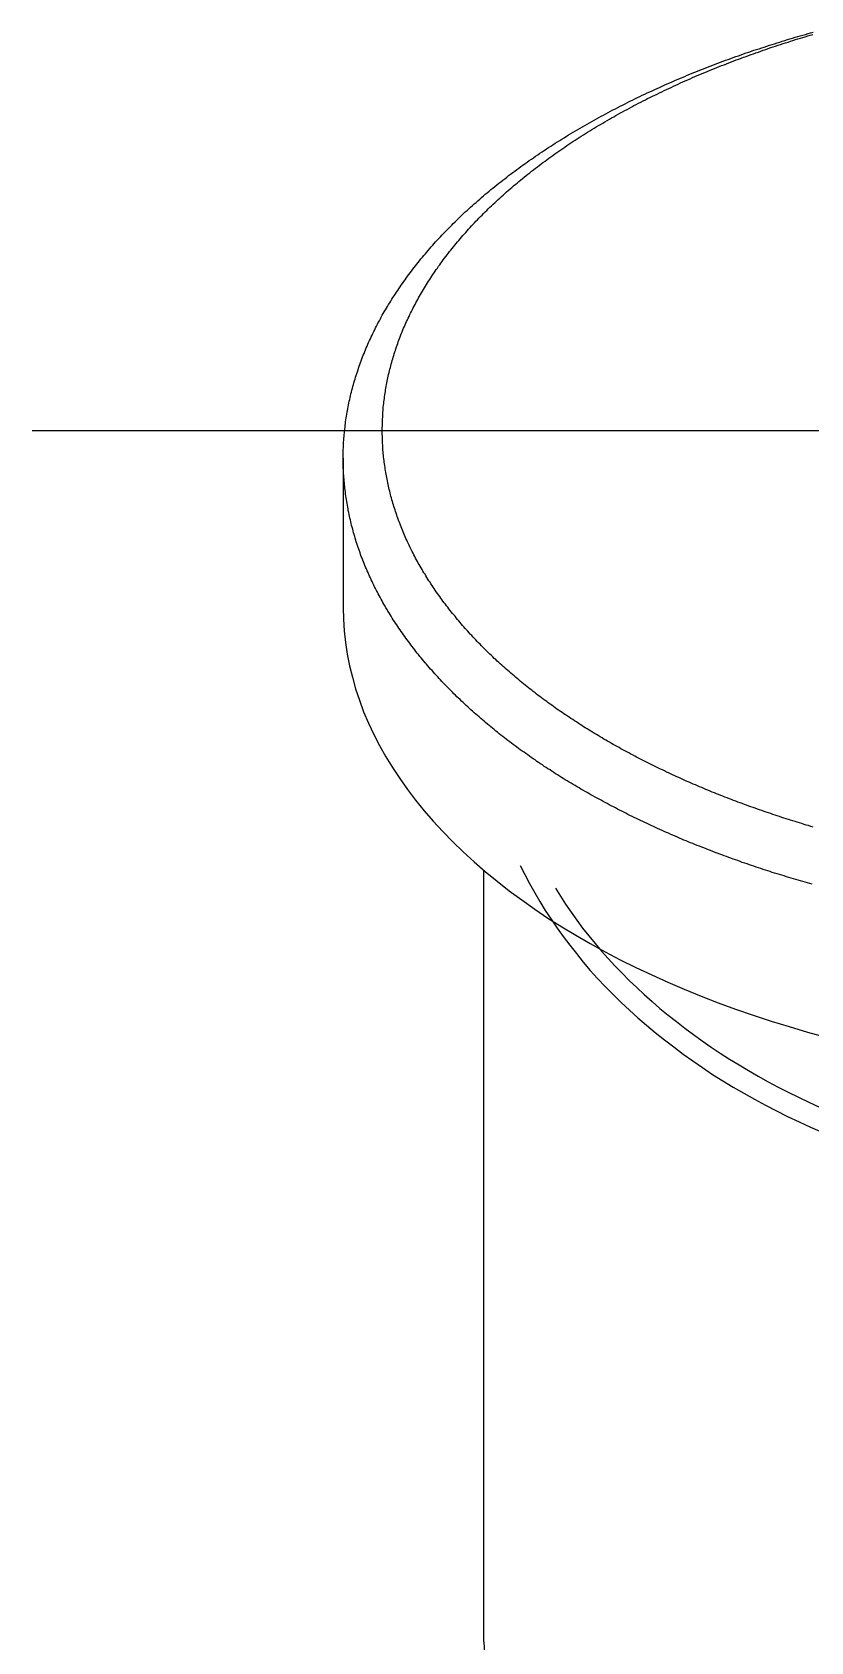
# Model space of a CAD drawing. Extents: x -6.6 to 48.3, y -19.1 to 33.3.
# Drawn here: x 33.54 to 38.53, y 20.64 to 30.94 of the extents above; entities that cross this region are included whole.
import ezdxf

# ---------------------------------------------------------------- set-up
doc = ezdxf.new("R2010")
doc.units = 0
doc.linetypes.add('CENTER', pattern=[50.8, 31.75, -6.35, 6.35, -6.35])
doc.layers.get('0').update_dxf_attribs({"linetype": 'CONTINUOUS'})
doc.layers.add('CENTER', color=1, linetype='CENTER')

msp = doc.modelspace()

# ---------------------------------------------------------------- linework, layer by layer
at = {"color": 7, "linetype": 'CONTINUOUS'}
for p, q in [((35.535, 28.215), (35.535, 27.26)), ((36.435, 20.644), (36.435, 25.579))]:
    msp.add_line(p, q, dxfattribs=at)
at = {"color": 7}
for points in [[(38.538, 25.49, 0), (38.523, 25.494, 0), (38.508, 25.499, 0), (38.492, 25.503, 0), (38.477, 25.507, 0), (38.462, 25.512, 0), (38.447, 25.516, 0), (38.432, 25.521, 0), (38.417, 25.525, 0), (38.402, 25.529, 0), (38.387, 25.534, 0), (38.372, 25.538, 0), (38.357, 25.543, 0), (38.342, 25.548, 0), (38.327, 25.552, 0), (38.312, 25.557, 0), (38.297, 25.562, 0), (38.282, 25.566, 0), (38.268, 25.571, 0), (38.253, 25.576, 0), (38.238, 25.581, 0), (38.223, 25.585, 0), (38.208, 25.59, 0), (38.194, 25.595, 0), (38.179, 25.6, 0), (38.164, 25.605, 0), (38.149, 25.61, 0), (38.135, 25.615, 0), (38.12, 25.62, 0), (38.105, 25.625, 0), (38.09, 25.63, 0), (38.076, 25.635, 0), (38.061, 25.641, 0), (38.047, 25.646, 0), (38.032, 25.651, 0), (38.017, 25.656, 0), (38.003, 25.662, 0), (37.988, 25.667, 0), (37.974, 25.672, 0), (37.959, 25.678, 0), (37.945, 25.683, 0), (37.93, 25.688, 0), (37.916, 25.694, 0), (37.902, 25.699, 0), (37.887, 25.705, 0), (37.873, 25.71, 0), (37.858, 25.716, 0), (37.844, 25.722, 0), (37.83, 25.727, 0), (37.816, 25.733, 0), (37.801, 25.739, 0), (37.787, 25.744, 0), (37.773, 25.75, 0), (37.759, 25.756, 0), (37.744, 25.762, 0), (37.73, 25.768, 0), (37.716, 25.773, 0), (37.702, 25.779, 0), (37.688, 25.785, 0), (37.674, 25.791, 0), (37.66, 25.797, 0), (37.646, 25.803, 0), (37.632, 25.809, 0), (37.618, 25.816, 0), (37.604, 25.822, 0), (37.59, 25.828, 0), (37.576, 25.834, 0), (37.562, 25.84, 0), (37.548, 25.846, 0), (37.535, 25.853, 0), (37.521, 25.859, 0), (37.507, 25.865, 0), (37.493, 25.872, 0), (37.48, 25.878, 0), (37.466, 25.885, 0), (37.453, 25.891, 0), (37.439, 25.898, 0), (37.425, 25.904, 0), (37.412, 25.911, 0), (37.398, 25.917, 0), (37.385, 25.924, 0), (37.371, 25.93, 0), (37.358, 25.937, 0), (37.344, 25.944, 0), (37.331, 25.951, 0), (37.318, 25.957, 0), (37.304, 25.964, 0), (37.291, 25.971, 0), (37.278, 25.978, 0), (37.265, 25.985, 0), (37.251, 25.992, 0), (37.238, 25.998, 0), (37.225, 26.006, 0), (37.212, 26.012, 0), (37.199, 26.02, 0), (37.186, 26.027, 0), (37.173, 26.034, 0), (37.16, 26.041, 0), (37.147, 26.048, 0), (37.134, 26.055, 0), (37.121, 26.062, 0), (37.108, 26.07, 0), (37.096, 26.077, 0), (37.083, 26.084, 0), (37.07, 26.091, 0), (37.057, 26.099, 0), (37.045, 26.106, 0), (37.032, 26.114, 0), (37.019, 26.121, 0), (37.007, 26.129, 0), (36.994, 26.136, 0), (36.982, 26.144, 0), (36.969, 26.151, 0), (36.957, 26.159, 0), (36.944, 26.166, 0), (36.932, 26.174, 0), (36.92, 26.182, 0), (36.907, 26.19, 0), (36.895, 26.197, 0), (36.883, 26.205, 0), (36.871, 26.213, 0), (36.859, 26.221, 0), (36.846, 26.229, 0), (36.834, 26.237, 0), (36.822, 26.244, 0), (36.81, 26.253, 0), (36.798, 26.261, 0), (36.786, 26.268, 0), (36.775, 26.276, 0), (36.763, 26.285, 0), (36.751, 26.293, 0), (36.739, 26.301, 0), (36.727, 26.309, 0), (36.716, 26.317, 0), (36.704, 26.326, 0), (36.693, 26.334, 0), (36.681, 26.342, 0), (36.669, 26.351, 0), (36.658, 26.359, 0), (36.646, 26.367, 0), (36.635, 26.376, 0), (36.624, 26.384, 0), (36.612, 26.393, 0), (36.601, 26.401, 0), (36.59, 26.41, 0), (36.579, 26.418, 0), (36.567, 26.427, 0), (36.556, 26.436, 0), (36.545, 26.444, 0), (36.534, 26.453, 0), (36.523, 26.462, 0), (36.512, 26.47, 0), (36.501, 26.479, 0), (36.49, 26.488, 0), (36.48, 26.497, 0), (36.469, 26.506, 0), (36.458, 26.515, 0), (36.447, 26.524, 0), (36.437, 26.533, 0), (36.426, 26.542, 0), (36.416, 26.551, 0), (36.405, 26.56, 0), (36.395, 26.569, 0), (36.384, 26.578, 0), (36.374, 26.587, 0), (36.364, 26.596, 0), (36.353, 26.606, 0), (36.343, 26.615, 0), (36.333, 26.624, 0), (36.323, 26.634, 0), (36.313, 26.643, 0), (36.303, 26.652, 0), (36.293, 26.662, 0), (36.283, 26.671, 0), (36.273, 26.681, 0), (36.263, 26.69, 0), (36.253, 26.7, 0), (36.243, 26.709, 0), (36.234, 26.719, 0), (36.224, 26.729, 0), (36.215, 26.738, 0), (36.205, 26.748, 0), (36.196, 26.758, 0), (36.186, 26.767, 0), (36.177, 26.777, 0), (36.167, 26.787, 0), (36.158, 26.797, 0), (36.149, 26.807, 0), (36.14, 26.817, 0), (36.131, 26.827, 0), (36.122, 26.837, 0), (36.113, 26.847, 0), (36.104, 26.857, 0), (36.095, 26.867, 0), (36.086, 26.877, 0), (36.077, 26.887, 0), (36.069, 26.897, 0), (36.06, 26.907, 0), (36.051, 26.918, 0), (36.043, 26.928, 0), (36.034, 26.938, 0), (36.026, 26.948, 0), (36.017, 26.959, 0), (36.009, 26.969, 0), (36.001, 26.98, 0), (35.993, 26.99, 0), (35.985, 27, 0), (35.977, 27.011, 0), (35.969, 27.021, 0), (35.961, 27.032, 0), (35.953, 27.043, 0), (35.945, 27.053, 0), (35.937, 27.064, 0), (35.93, 27.074, 0), (35.922, 27.085, 0), (35.914, 27.096, 0), (35.907, 27.106, 0), (35.9, 27.117, 0), (35.892, 27.128, 0), (35.885, 27.139, 0), (35.878, 27.149, 0), (35.87, 27.16, 0), (35.864, 27.171, 0), (35.856, 27.182, 0), (35.849, 27.193, 0), (35.843, 27.204, 0), (35.836, 27.215, 0), (35.829, 27.226, 0), (35.822, 27.237, 0), (35.816, 27.248, 0), (35.809, 27.259, 0), (35.803, 27.27, 0), (35.796, 27.281, 0), (35.79, 27.292, 0), (35.784, 27.303, 0), (35.778, 27.314, 0), (35.772, 27.326, 0), (35.766, 27.337, 0), (35.76, 27.348, 0), (35.754, 27.359, 0), (35.748, 27.37, 0), (35.742, 27.382, 0), (35.736, 27.393, 0), (35.731, 27.404, 0), (35.725, 27.416, 0), (35.72, 27.427, 0), (35.714, 27.438, 0), (35.709, 27.45, 0), (35.704, 27.461, 0), (35.699, 27.472, 0), (35.694, 27.484, 0), (35.689, 27.495, 0), (35.684, 27.507, 0), (35.679, 27.518, 0), (35.674, 27.53, 0), (35.669, 27.541, 0), (35.665, 27.553, 0), (35.66, 27.564, 0), (35.656, 27.576, 0), (35.651, 27.587, 0), (35.647, 27.599, 0), (35.643, 27.61, 0), (35.639, 27.622, 0), (35.635, 27.634, 0), (35.631, 27.645, 0), (35.627, 27.657, 0), (35.623, 27.669, 0), (35.619, 27.68, 0), (35.616, 27.692, 0), (35.612, 27.703, 0), (35.609, 27.715, 0), (35.605, 27.727, 0), (35.602, 27.738, 0), (35.599, 27.75, 0), (35.596, 27.762, 0), (35.592, 27.774, 0), (35.589, 27.785, 0), (35.587, 27.797, 0), (35.584, 27.809, 0), (35.581, 27.821, 0), (35.578, 27.832, 0), (35.576, 27.844, 0), (35.573, 27.856, 0), (35.571, 27.868, 0), (35.568, 27.88, 0), (35.566, 27.891, 0), (35.564, 27.903, 0), (35.562, 27.915, 0), (35.56, 27.927, 0), (35.558, 27.939, 0), (35.556, 27.951, 0), (35.554, 27.962, 0), (35.552, 27.974, 0), (35.551, 27.986, 0), (35.549, 27.998, 0), (35.548, 28.01, 0), (35.546, 28.022, 0), (35.545, 28.034, 0), (35.544, 28.045, 0), (35.543, 28.057, 0), (35.541, 28.069, 0), (35.541, 28.081, 0), (35.54, 28.093, 0), (35.539, 28.105, 0), (35.538, 28.117, 0), (35.538, 28.128, 0), (35.537, 28.14, 0), (35.536, 28.152, 0), (35.536, 28.164, 0), (35.536, 28.176, 0), (35.535, 28.188, 0), (35.535, 28.2, 0), (35.535, 28.212, 0), (35.535, 28.224, 0), (35.535, 28.235, 0), (35.536, 28.247, 0), (35.536, 28.259, 0), (35.536, 28.271, 0), (35.537, 28.283, 0), (35.537, 28.295, 0), (35.538, 28.307, 0), (35.538, 28.319, 0), (35.539, 28.331, 0), (35.54, 28.343, 0), (35.541, 28.354, 0), (35.542, 28.366, 0), (35.543, 28.378, 0), (35.544, 28.39, 0), (35.545, 28.402, 0), (35.547, 28.414, 0), (35.548, 28.426, 0), (35.55, 28.438, 0), (35.551, 28.449, 0), (35.553, 28.461, 0), (35.555, 28.473, 0), (35.557, 28.485, 0), (35.559, 28.497, 0), (35.561, 28.509, 0), (35.563, 28.521, 0), (35.565, 28.532, 0), (35.567, 28.544, 0), (35.569, 28.556, 0), (35.572, 28.568, 0), (35.574, 28.58, 0), (35.577, 28.592, 0), (35.58, 28.604, 0), (35.582, 28.615, 0), (35.585, 28.627, 0), (35.588, 28.639, 0), (35.591, 28.651, 0), (35.594, 28.663, 0), (35.597, 28.674, 0), (35.601, 28.686, 0), (35.604, 28.698, 0), (35.607, 28.71, 0), (35.611, 28.722, 0), (35.614, 28.733, 0), (35.618, 28.745, 0), (35.622, 28.757, 0), (35.626, 28.769, 0), (35.63, 28.78, 0), (35.634, 28.792, 0), (35.638, 28.804, 0), (35.642, 28.816, 0), (35.646, 28.828, 0), (35.65, 28.839, 0), (35.655, 28.851, 0), (35.659, 28.863, 0), (35.664, 28.874, 0), (35.669, 28.886, 0), (35.673, 28.898, 0), (35.678, 28.909, 0), (35.683, 28.921, 0), (35.688, 28.933, 0), (35.693, 28.944, 0), (35.698, 28.956, 0), (35.703, 28.968, 0), (35.709, 28.979, 0), (35.714, 28.991, 0), (35.72, 29.003, 0), (35.725, 29.014, 0), (35.731, 29.026, 0), (35.737, 29.037, 0), (35.742, 29.049, 0), (35.748, 29.06, 0), (35.754, 29.072, 0), (35.76, 29.084, 0), (35.767, 29.095, 0), (35.773, 29.107, 0), (35.779, 29.118, 0), (35.785, 29.13, 0), (35.792, 29.141, 0), (35.798, 29.152, 0), (35.805, 29.164, 0), (35.812, 29.175, 0), (35.819, 29.187, 0), (35.826, 29.198, 0), (35.833, 29.21, 0), (35.84, 29.221, 0), (35.847, 29.232, 0), (35.854, 29.244, 0), (35.861, 29.255, 0), (35.869, 29.267, 0), (35.876, 29.278, 0), (35.884, 29.289, 0), (35.891, 29.3, 0), (35.899, 29.312, 0), (35.907, 29.323, 0), (35.915, 29.334, 0), (35.923, 29.346, 0), (35.931, 29.357, 0), (35.939, 29.368, 0), (35.947, 29.379, 0), (35.955, 29.39, 0), (35.964, 29.401, 0), (35.972, 29.413, 0), (35.98, 29.424, 0), (35.989, 29.435, 0), (35.998, 29.446, 0), (36.007, 29.457, 0), (36.015, 29.468, 0), (36.024, 29.479, 0), (36.033, 29.49, 0), (36.042, 29.501, 0), (36.051, 29.512, 0), (36.061, 29.523, 0), (36.07, 29.534, 0), (36.079, 29.545, 0), (36.089, 29.556, 0), (36.098, 29.567, 0), (36.108, 29.578, 0), (36.118, 29.588, 0), (36.127, 29.599, 0), (36.137, 29.61, 0), (36.147, 29.621, 0), (36.157, 29.631, 0), (36.167, 29.642, 0), (36.178, 29.653, 0), (36.188, 29.664, 0), (36.198, 29.674, 0), (36.209, 29.685, 0), (36.219, 29.696, 0), (36.23, 29.706, 0), (36.24, 29.717, 0), (36.251, 29.727, 0), (36.262, 29.738, 0), (36.273, 29.749, 0), (36.284, 29.759, 0), (36.295, 29.77, 0), (36.306, 29.78, 0), (36.317, 29.791, 0), (36.328, 29.801, 0), (36.34, 29.811, 0), (36.351, 29.822, 0), (36.363, 29.832, 0), (36.374, 29.842, 0), (36.386, 29.852, 0), (36.398, 29.863, 0), (36.409, 29.873, 0), (36.421, 29.883, 0), (36.433, 29.893, 0), (36.445, 29.904, 0), (36.457, 29.914, 0), (36.469, 29.924, 0), (36.481, 29.934, 0), (36.494, 29.944, 0), (36.506, 29.954, 0), (36.519, 29.964, 0), (36.531, 29.974, 0), (36.544, 29.984, 0), (36.556, 29.994, 0), (36.569, 30.003, 0), (36.582, 30.013, 0), (36.594, 30.023, 0), (36.607, 30.033, 0), (36.62, 30.043, 0), (36.633, 30.052, 0), (36.646, 30.062, 0), (36.66, 30.072, 0), (36.673, 30.081, 0), (36.686, 30.091, 0), (36.699, 30.1, 0), (36.713, 30.11, 0), (36.726, 30.119, 0), (36.74, 30.129, 0), (36.753, 30.138, 0), (36.767, 30.148, 0), (36.781, 30.157, 0), (36.794, 30.166, 0), (36.808, 30.175, 0), (36.822, 30.185, 0), (36.836, 30.194, 0), (36.85, 30.203, 0), (36.864, 30.212, 0), (36.878, 30.221, 0), (36.892, 30.23, 0), (36.906, 30.239, 0), (36.921, 30.248, 0), (36.935, 30.257, 0), (36.949, 30.266, 0), (36.964, 30.275, 0), (36.978, 30.284, 0), (36.993, 30.293, 0), (37.007, 30.301, 0), (37.022, 30.31, 0), (37.037, 30.319, 0), (37.051, 30.327, 0), (37.066, 30.336, 0), (37.081, 30.344, 0), (37.096, 30.353, 0), (37.111, 30.361, 0), (37.126, 30.37, 0), (37.141, 30.378, 0), (37.156, 30.386, 0), (37.171, 30.395, 0), (37.186, 30.403, 0), (37.201, 30.411, 0), (37.217, 30.419, 0), (37.232, 30.427, 0), (37.247, 30.436, 0), (37.262, 30.444, 0), (37.278, 30.451, 0), (37.293, 30.459, 0), (37.309, 30.467, 0), (37.324, 30.475, 0), (37.34, 30.483, 0), (37.355, 30.491, 0), (37.371, 30.499, 0), (37.386, 30.506, 0), (37.402, 30.514, 0), (37.418, 30.522, 0), (37.434, 30.529, 0), (37.449, 30.537, 0), (37.465, 30.544, 0), (37.481, 30.552, 0), (37.497, 30.559, 0), (37.513, 30.566, 0), (37.529, 30.574, 0), (37.544, 30.581, 0), (37.56, 30.588, 0), (37.577, 30.595, 0), (37.593, 30.603, 0), (37.609, 30.61, 0), (37.625, 30.617, 0), (37.641, 30.624, 0), (37.657, 30.631, 0), (37.673, 30.638, 0), (37.689, 30.645, 0), (37.705, 30.651, 0), (37.721, 30.658, 0), (37.738, 30.665, 0), (37.754, 30.672, 0), (37.77, 30.678, 0), (37.786, 30.685, 0), (37.803, 30.691, 0), (37.819, 30.698, 0), (37.836, 30.704, 0), (37.852, 30.711, 0), (37.868, 30.717, 0), (37.885, 30.724, 0), (37.901, 30.73, 0), (37.917, 30.736, 0), (37.934, 30.742, 0), (37.95, 30.748, 0), (37.967, 30.755, 0), (37.983, 30.761, 0), (37.999, 30.767, 0), (38.016, 30.773, 0), (38.032, 30.779, 0), (38.049, 30.785, 0), (38.065, 30.79, 0), (38.082, 30.796, 0), (38.098, 30.802, 0), (38.115, 30.808, 0), (38.131, 30.813, 0), (38.148, 30.819, 0), (38.164, 30.825, 0), (38.181, 30.83, 0), (38.197, 30.835, 0), (38.214, 30.841, 0), (38.23, 30.846, 0), (38.247, 30.852, 0), (38.263, 30.857, 0), (38.28, 30.862, 0), (38.297, 30.867, 0), (38.313, 30.873, 0), (38.33, 30.878, 0), (38.346, 30.883, 0), (38.362, 30.888, 0), (38.379, 30.893, 0), (38.395, 30.898, 0), (38.412, 30.903, 0), (38.428, 30.908, 0), (38.445, 30.913, 0), (38.461, 30.917, 0), (38.478, 30.922, 0), (38.494, 30.927, 0), (38.511, 30.932, 0), (38.527, 30.936, 0), (38.544, 30.941, 0)], [(38.543, 25.856, 0), (38.528, 25.86, 0), (38.514, 25.865, 0), (38.499, 25.869, 0), (38.485, 25.873, 0), (38.471, 25.878, 0), (38.456, 25.882, 0), (38.442, 25.887, 0), (38.428, 25.891, 0), (38.413, 25.895, 0), (38.399, 25.9, 0), (38.385, 25.904, 0), (38.371, 25.909, 0), (38.356, 25.913, 0), (38.342, 25.918, 0), (38.328, 25.923, 0), (38.314, 25.927, 0), (38.3, 25.932, 0), (38.286, 25.937, 0), (38.272, 25.942, 0), (38.257, 25.946, 0), (38.243, 25.951, 0), (38.229, 25.956, 0), (38.215, 25.961, 0), (38.201, 25.966, 0), (38.187, 25.971, 0), (38.173, 25.976, 0), (38.159, 25.98, 0), (38.145, 25.985, 0), (38.131, 25.99, 0), (38.117, 25.995, 0), (38.103, 26.001, 0), (38.09, 26.006, 0), (38.076, 26.011, 0), (38.062, 26.016, 0), (38.048, 26.021, 0), (38.034, 26.026, 0), (38.02, 26.032, 0), (38.007, 26.037, 0), (37.993, 26.042, 0), (37.979, 26.047, 0), (37.966, 26.053, 0), (37.952, 26.058, 0), (37.938, 26.064, 0), (37.925, 26.069, 0), (37.911, 26.075, 0), (37.898, 26.08, 0), (37.884, 26.086, 0), (37.87, 26.091, 0), (37.857, 26.097, 0), (37.843, 26.102, 0), (37.83, 26.108, 0), (37.816, 26.114, 0), (37.803, 26.119, 0), (37.79, 26.125, 0), (37.776, 26.131, 0), (37.763, 26.137, 0), (37.75, 26.143, 0), (37.736, 26.148, 0), (37.723, 26.154, 0), (37.71, 26.16, 0), (37.697, 26.166, 0), (37.684, 26.172, 0), (37.67, 26.178, 0), (37.657, 26.184, 0), (37.644, 26.19, 0), (37.631, 26.196, 0), (37.618, 26.202, 0), (37.605, 26.208, 0), (37.592, 26.215, 0), (37.579, 26.221, 0), (37.566, 26.227, 0), (37.553, 26.233, 0), (37.54, 26.239, 0), (37.527, 26.246, 0), (37.515, 26.252, 0), (37.502, 26.259, 0), (37.489, 26.265, 0), (37.476, 26.271, 0), (37.464, 26.278, 0), (37.451, 26.284, 0), (37.438, 26.291, 0), (37.426, 26.297, 0), (37.413, 26.304, 0), (37.401, 26.31, 0), (37.388, 26.317, 0), (37.376, 26.323, 0), (37.363, 26.33, 0), (37.351, 26.337, 0), (37.338, 26.344, 0), (37.326, 26.35, 0), (37.313, 26.357, 0), (37.301, 26.364, 0), (37.289, 26.371, 0), (37.277, 26.378, 0), (37.264, 26.384, 0), (37.252, 26.391, 0), (37.24, 26.398, 0), (37.228, 26.405, 0), (37.216, 26.412, 0), (37.204, 26.419, 0), (37.192, 26.426, 0), (37.18, 26.433, 0), (37.168, 26.441, 0), (37.156, 26.448, 0), (37.144, 26.455, 0), (37.132, 26.462, 0), (37.121, 26.469, 0), (37.109, 26.476, 0), (37.097, 26.484, 0), (37.085, 26.491, 0), (37.074, 26.498, 0), (37.062, 26.506, 0), (37.051, 26.513, 0), (37.039, 26.52, 0), (37.028, 26.528, 0), (37.016, 26.535, 0), (37.005, 26.543, 0), (36.993, 26.55, 0), (36.982, 26.558, 0), (36.971, 26.566, 0), (36.959, 26.573, 0), (36.948, 26.581, 0), (36.937, 26.588, 0), (36.926, 26.596, 0), (36.914, 26.604, 0), (36.903, 26.611, 0), (36.892, 26.619, 0), (36.881, 26.627, 0), (36.87, 26.635, 0), (36.859, 26.643, 0), (36.848, 26.651, 0), (36.838, 26.659, 0), (36.827, 26.666, 0), (36.816, 26.674, 0), (36.805, 26.682, 0), (36.794, 26.691, 0), (36.784, 26.698, 0), (36.773, 26.707, 0), (36.763, 26.715, 0), (36.752, 26.723, 0), (36.742, 26.731, 0), (36.731, 26.739, 0), (36.721, 26.747, 0), (36.71, 26.756, 0), (36.7, 26.764, 0), (36.69, 26.772, 0), (36.679, 26.781, 0), (36.669, 26.789, 0), (36.659, 26.797, 0), (36.649, 26.806, 0), (36.639, 26.814, 0), (36.629, 26.823, 0), (36.619, 26.831, 0), (36.609, 26.84, 0), (36.599, 26.848, 0), (36.589, 26.857, 0), (36.579, 26.866, 0), (36.569, 26.874, 0), (36.56, 26.883, 0), (36.55, 26.892, 0), (36.541, 26.9, 0), (36.531, 26.909, 0), (36.521, 26.918, 0), (36.512, 26.927, 0), (36.502, 26.935, 0), (36.493, 26.944, 0), (36.484, 26.953, 0), (36.474, 26.962, 0), (36.465, 26.971, 0), (36.456, 26.98, 0), (36.447, 26.989, 0), (36.438, 26.998, 0), (36.429, 27.007, 0), (36.42, 27.016, 0), (36.411, 27.025, 0), (36.402, 27.034, 0), (36.393, 27.044, 0), (36.384, 27.053, 0), (36.376, 27.062, 0), (36.367, 27.071, 0), (36.358, 27.081, 0), (36.349, 27.09, 0), (36.341, 27.099, 0), (36.333, 27.108, 0), (36.324, 27.118, 0), (36.316, 27.127, 0), (36.307, 27.137, 0), (36.299, 27.146, 0), (36.291, 27.156, 0), (36.283, 27.165, 0), (36.275, 27.175, 0), (36.267, 27.184, 0), (36.258, 27.194, 0), (36.251, 27.204, 0), (36.243, 27.213, 0), (36.235, 27.223, 0), (36.227, 27.233, 0), (36.219, 27.242, 0), (36.212, 27.252, 0), (36.204, 27.262, 0), (36.197, 27.272, 0), (36.189, 27.282, 0), (36.182, 27.291, 0), (36.174, 27.301, 0), (36.167, 27.311, 0), (36.16, 27.321, 0), (36.153, 27.331, 0), (36.145, 27.341, 0), (36.138, 27.351, 0), (36.131, 27.361, 0), (36.124, 27.371, 0), (36.117, 27.381, 0), (36.111, 27.391, 0), (36.104, 27.401, 0), (36.097, 27.412, 0), (36.091, 27.422, 0), (36.084, 27.432, 0), (36.078, 27.442, 0), (36.071, 27.452, 0), (36.065, 27.462, 0), (36.059, 27.473, 0), (36.052, 27.483, 0), (36.046, 27.493, 0), (36.04, 27.503, 0), (36.034, 27.514, 0), (36.028, 27.524, 0), (36.022, 27.535, 0), (36.016, 27.545, 0), (36.011, 27.555, 0), (36.005, 27.566, 0), (35.999, 27.576, 0), (35.994, 27.587, 0), (35.988, 27.597, 0), (35.983, 27.608, 0), (35.977, 27.618, 0), (35.972, 27.628, 0), (35.967, 27.639, 0), (35.962, 27.649, 0), (35.957, 27.66, 0), (35.952, 27.671, 0), (35.947, 27.681, 0), (35.942, 27.692, 0), (35.937, 27.702, 0), (35.932, 27.713, 0), (35.928, 27.724, 0), (35.923, 27.734, 0), (35.919, 27.745, 0), (35.914, 27.756, 0), (35.91, 27.766, 0), (35.906, 27.777, 0), (35.901, 27.788, 0), (35.897, 27.799, 0), (35.893, 27.809, 0), (35.889, 27.82, 0), (35.885, 27.831, 0), (35.881, 27.842, 0), (35.878, 27.852, 0), (35.874, 27.863, 0), (35.87, 27.874, 0), (35.867, 27.885, 0), (35.863, 27.896, 0), (35.86, 27.906, 0), (35.857, 27.917, 0), (35.853, 27.928, 0), (35.85, 27.939, 0), (35.847, 27.95, 0), (35.844, 27.961, 0), (35.841, 27.972, 0), (35.838, 27.982, 0), (35.836, 27.993, 0), (35.833, 28.004, 0), (35.83, 28.015, 0), (35.828, 28.026, 0), (35.825, 28.037, 0), (35.823, 28.048, 0), (35.82, 28.059, 0), (35.818, 28.07, 0), (35.816, 28.081, 0), (35.814, 28.092, 0), (35.812, 28.103, 0), (35.81, 28.114, 0), (35.808, 28.125, 0), (35.806, 28.136, 0), (35.804, 28.146, 0), (35.803, 28.157, 0), (35.801, 28.169, 0), (35.8, 28.18, 0), (35.798, 28.191, 0), (35.797, 28.201, 0), (35.795, 28.212, 0), (35.794, 28.224, 0), (35.793, 28.235, 0), (35.792, 28.245, 0), (35.791, 28.256, 0), (35.79, 28.267, 0), (35.789, 28.279, 0), (35.789, 28.29, 0), (35.788, 28.3, 0), (35.787, 28.312, 0), (35.787, 28.323, 0), (35.786, 28.334, 0), (35.786, 28.345, 0), (35.786, 28.356, 0), (35.785, 28.367, 0), (35.785, 28.378, 0), (35.785, 28.389, 0), (35.785, 28.4, 0), (35.785, 28.411, 0), (35.786, 28.422, 0), (35.786, 28.433, 0), (35.786, 28.444, 0), (35.786, 28.455, 0), (35.787, 28.466, 0), (35.788, 28.477, 0), (35.788, 28.488, 0), (35.789, 28.499, 0), (35.79, 28.51, 0), (35.791, 28.521, 0), (35.791, 28.532, 0), (35.792, 28.543, 0), (35.794, 28.554, 0), (35.795, 28.565, 0), (35.796, 28.576, 0), (35.797, 28.587, 0), (35.799, 28.598, 0), (35.8, 28.609, 0), (35.802, 28.62, 0), (35.803, 28.631, 0), (35.805, 28.642, 0), (35.807, 28.653, 0), (35.809, 28.664, 0), (35.811, 28.675, 0), (35.813, 28.686, 0), (35.815, 28.697, 0), (35.817, 28.708, 0), (35.819, 28.719, 0), (35.822, 28.73, 0), (35.824, 28.741, 0), (35.826, 28.752, 0), (35.829, 28.763, 0), (35.832, 28.774, 0), (35.834, 28.785, 0), (35.837, 28.796, 0), (35.84, 28.807, 0), (35.843, 28.818, 0), (35.846, 28.829, 0), (35.849, 28.84, 0), (35.852, 28.851, 0), (35.855, 28.862, 0), (35.859, 28.873, 0), (35.862, 28.884, 0), (35.866, 28.895, 0), (35.869, 28.905, 0), (35.873, 28.916, 0), (35.877, 28.927, 0), (35.88, 28.938, 0), (35.884, 28.949, 0), (35.888, 28.96, 0), (35.892, 28.971, 0), (35.896, 28.982, 0), (35.9, 28.993, 0), (35.905, 29.004, 0), (35.909, 29.015, 0), (35.913, 29.025, 0), (35.918, 29.036, 0), (35.922, 29.047, 0), (35.927, 29.058, 0), (35.932, 29.069, 0), (35.937, 29.08, 0), (35.941, 29.09, 0), (35.946, 29.101, 0), (35.952, 29.112, 0), (35.957, 29.123, 0), (35.962, 29.134, 0), (35.967, 29.144, 0), (35.972, 29.155, 0), (35.978, 29.166, 0), (35.983, 29.177, 0), (35.989, 29.188, 0), (35.995, 29.198, 0), (36, 29.209, 0), (36.006, 29.22, 0), (36.012, 29.23, 0), (36.018, 29.241, 0), (36.024, 29.252, 0), (36.03, 29.263, 0), (36.036, 29.273, 0), (36.042, 29.284, 0), (36.049, 29.295, 0), (36.055, 29.305, 0), (36.062, 29.316, 0), (36.068, 29.327, 0), (36.075, 29.337, 0), (36.082, 29.348, 0), (36.089, 29.358, 0), (36.096, 29.369, 0), (36.102, 29.38, 0), (36.109, 29.39, 0), (36.117, 29.401, 0), (36.124, 29.411, 0), (36.131, 29.422, 0), (36.139, 29.432, 0), (36.146, 29.443, 0), (36.153, 29.453, 0), (36.161, 29.464, 0), (36.169, 29.474, 0), (36.176, 29.485, 0), (36.184, 29.495, 0), (36.192, 29.506, 0), (36.2, 29.516, 0), (36.208, 29.526, 0), (36.216, 29.537, 0), (36.224, 29.547, 0), (36.233, 29.558, 0), (36.241, 29.568, 0), (36.249, 29.578, 0), (36.258, 29.588, 0), (36.267, 29.599, 0), (36.275, 29.609, 0), (36.284, 29.619, 0), (36.293, 29.63, 0), (36.302, 29.64, 0), (36.311, 29.65, 0), (36.32, 29.66, 0), (36.329, 29.67, 0), (36.338, 29.68, 0), (36.347, 29.691, 0), (36.356, 29.701, 0), (36.366, 29.711, 0), (36.375, 29.721, 0), (36.385, 29.731, 0), (36.395, 29.741, 0), (36.404, 29.751, 0), (36.414, 29.761, 0), (36.424, 29.771, 0), (36.434, 29.781, 0), (36.444, 29.791, 0), (36.454, 29.801, 0), (36.464, 29.811, 0), (36.474, 29.821, 0), (36.485, 29.831, 0), (36.495, 29.84, 0), (36.505, 29.85, 0), (36.516, 29.86, 0), (36.527, 29.87, 0), (36.537, 29.88, 0), (36.548, 29.89, 0), (36.559, 29.899, 0), (36.57, 29.909, 0), (36.581, 29.919, 0), (36.592, 29.928, 0), (36.603, 29.938, 0), (36.614, 29.948, 0), (36.625, 29.957, 0), (36.637, 29.967, 0), (36.648, 29.976, 0), (36.659, 29.986, 0), (36.671, 29.995, 0), (36.682, 30.005, 0), (36.694, 30.014, 0), (36.706, 30.024, 0), (36.718, 30.033, 0), (36.73, 30.042, 0), (36.741, 30.052, 0), (36.753, 30.061, 0), (36.766, 30.07, 0), (36.778, 30.08, 0), (36.79, 30.089, 0), (36.802, 30.098, 0), (36.814, 30.107, 0), (36.827, 30.116, 0), (36.839, 30.125, 0), (36.852, 30.134, 0), (36.864, 30.144, 0), (36.877, 30.153, 0), (36.889, 30.162, 0), (36.902, 30.171, 0), (36.915, 30.18, 0), (36.928, 30.188, 0), (36.941, 30.197, 0), (36.954, 30.206, 0), (36.967, 30.215, 0), (36.98, 30.224, 0), (36.993, 30.232, 0), (37.006, 30.241, 0), (37.019, 30.25, 0), (37.033, 30.259, 0), (37.046, 30.267, 0), (37.059, 30.276, 0), (37.073, 30.284, 0), (37.086, 30.293, 0), (37.1, 30.301, 0), (37.114, 30.31, 0), (37.127, 30.318, 0), (37.141, 30.326, 0), (37.155, 30.335, 0), (37.169, 30.343, 0), (37.182, 30.351, 0), (37.197, 30.359, 0), (37.21, 30.368, 0), (37.224, 30.376, 0), (37.239, 30.384, 0), (37.253, 30.392, 0), (37.267, 30.4, 0), (37.281, 30.408, 0), (37.295, 30.416, 0), (37.31, 30.424, 0), (37.324, 30.432, 0), (37.338, 30.439, 0), (37.353, 30.447, 0), (37.367, 30.455, 0), (37.382, 30.463, 0), (37.396, 30.471, 0), (37.411, 30.478, 0), (37.426, 30.486, 0), (37.44, 30.493, 0), (37.455, 30.501, 0), (37.47, 30.508, 0), (37.484, 30.516, 0), (37.499, 30.523, 0), (37.514, 30.531, 0), (37.529, 30.538, 0), (37.544, 30.545, 0), (37.559, 30.552, 0), (37.574, 30.56, 0), (37.589, 30.567, 0), (37.604, 30.574, 0), (37.619, 30.581, 0), (37.634, 30.588, 0), (37.649, 30.595, 0), (37.664, 30.602, 0), (37.68, 30.609, 0), (37.695, 30.616, 0), (37.71, 30.623, 0), (37.725, 30.63, 0), (37.741, 30.636, 0), (37.756, 30.643, 0), (37.771, 30.65, 0), (37.787, 30.657, 0), (37.802, 30.663, 0), (37.818, 30.67, 0), (37.833, 30.676, 0), (37.849, 30.683, 0), (37.864, 30.689, 0), (37.88, 30.695, 0), (37.895, 30.702, 0), (37.911, 30.708, 0), (37.926, 30.715, 0), (37.942, 30.721, 0), (37.957, 30.727, 0), (37.973, 30.733, 0), (37.989, 30.739, 0), (38.004, 30.745, 0), (38.02, 30.751, 0), (38.036, 30.757, 0), (38.051, 30.763, 0), (38.067, 30.769, 0), (38.083, 30.775, 0), (38.098, 30.781, 0), (38.114, 30.786, 0), (38.13, 30.792, 0), (38.146, 30.798, 0), (38.161, 30.803, 0), (38.177, 30.809, 0), (38.193, 30.814, 0), (38.209, 30.82, 0), (38.224, 30.826, 0), (38.24, 30.831, 0), (38.256, 30.836, 0), (38.272, 30.842, 0), (38.288, 30.847, 0), (38.303, 30.852, 0), (38.319, 30.857, 0), (38.335, 30.863, 0), (38.351, 30.868, 0), (38.367, 30.873, 0), (38.383, 30.878, 0), (38.398, 30.883, 0), (38.414, 30.888, 0), (38.43, 30.893, 0), (38.446, 30.898, 0), (38.462, 30.902, 0), (38.477, 30.907, 0), (38.493, 30.912, 0), (38.509, 30.917, 0), (38.525, 30.921, 0), (38.541, 30.926, 0)]]:
    msp.add_polyline3d(points, dxfattribs=at)
at = {"color": 7, "linetype": 'CONTINUOUS'}
for points in [[(35.535, 27.26, 0), (35.537, 27.186, 0), (35.542, 27.111, 0), (35.55, 27.037, 0), (35.561, 26.962, 0), (35.576, 26.888, 0), (35.594, 26.814, 0), (35.615, 26.74, 0), (35.639, 26.667, 0), (35.666, 26.594, 0), (35.697, 26.521, 0), (35.731, 26.449, 0), (35.768, 26.378, 0), (35.808, 26.306, 0), (35.851, 26.236, 0), (35.897, 26.166, 0), (35.946, 26.097, 0), (35.998, 26.028, 0), (36.054, 25.96, 0), (36.112, 25.893, 0), (36.173, 25.827, 0), (36.237, 25.762, 0), (36.303, 25.697, 0), (36.373, 25.634, 0), (36.445, 25.571, 0), (36.52, 25.509, 0), (36.598, 25.449, 0), (36.678, 25.39, 0), (36.761, 25.331, 0), (36.846, 25.274, 0), (36.934, 25.218, 0), (37.024, 25.164, 0), (37.117, 25.11, 0), (37.212, 25.058, 0), (37.309, 25.007, 0), (37.408, 24.958, 0), (37.51, 24.91, 0), (37.613, 24.863, 0), (37.718, 24.818, 0), (37.826, 24.774, 0), (37.935, 24.732, 0), (38.046, 24.691, 0), (38.159, 24.652, 0), (38.274, 24.615, 0), (38.39, 24.579, 0), (38.507, 24.544, 0), (38.627, 24.512, 0)], [(36.669, 25.611, 0), (36.698, 25.552, 0), (36.728, 25.494, 0), (36.761, 25.436, 0), (36.794, 25.379, 0), (36.829, 25.322, 0), (36.866, 25.266, 0), (36.904, 25.21, 0), (36.944, 25.155, 0), (36.985, 25.1, 0), (37.028, 25.046, 0), (37.072, 24.992, 0), (37.117, 24.939, 0), (37.164, 24.887, 0), (37.213, 24.835, 0), (37.263, 24.785, 0), (37.314, 24.734, 0), (37.367, 24.685, 0), (37.421, 24.636, 0), (37.477, 24.588, 0), (37.533, 24.541, 0), (37.591, 24.494, 0), (37.651, 24.449, 0), (37.711, 24.404, 0), (37.773, 24.36, 0), (37.836, 24.317, 0), (37.9, 24.274, 0), (37.965, 24.233, 0), (38.032, 24.193, 0), (38.099, 24.153, 0), (38.168, 24.115, 0), (38.238, 24.077, 0), (38.308, 24.04, 0), (38.38, 24.005, 0), (38.453, 23.97, 0), (38.526, 23.936, 0), (38.601, 23.904, 0)], [(36.894, 25.465, 0), (36.926, 25.413, 0), (36.959, 25.362, 0), (36.995, 25.311, 0), (37.031, 25.26, 0), (37.068, 25.21, 0), (37.107, 25.161, 0), (37.147, 25.112, 0), (37.188, 25.063, 0), (37.231, 25.015, 0), (37.275, 24.968, 0), (37.32, 24.921, 0), (37.366, 24.875, 0), (37.414, 24.829, 0), (37.462, 24.784, 0), (37.512, 24.74, 0), (37.563, 24.696, 0), (37.615, 24.653, 0), (37.668, 24.611, 0), (37.722, 24.569, 0), (37.777, 24.528, 0), (37.833, 24.488, 0), (37.891, 24.448, 0), (37.949, 24.41, 0), (38.008, 24.371, 0), (38.069, 24.334, 0), (38.13, 24.298, 0), (38.192, 24.262, 0), (38.255, 24.227, 0), (38.319, 24.193, 0), (38.384, 24.16, 0), (38.449, 24.127, 0), (38.516, 24.096, 0), (38.583, 24.065, 0)]]:
    msp.add_polyline3d(points, dxfattribs=at)
msp.add_arc((39.719, 20.786), 3.287, 182.4742, 243.2392, dxfattribs=at)
at = {"layer": 'CENTER', "color": 1, "linetype": 'CENTER'}
msp.add_line((33.544, 28.392), (48.326, 28.392), dxfattribs=at)

doc.saveas('drawing.dxf')
